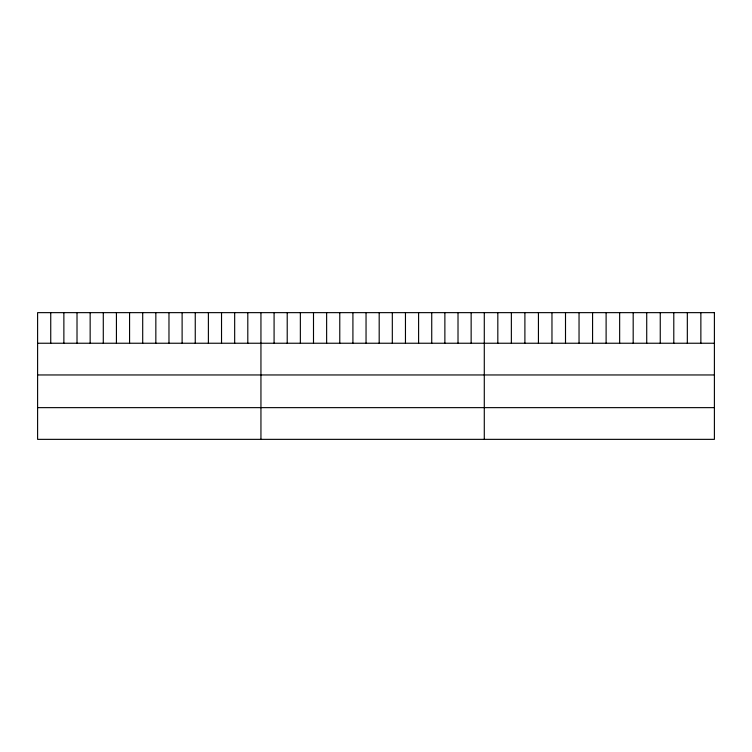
<?xml version="1.0" encoding="UTF-8"?>
<svg xmlns="http://www.w3.org/2000/svg" width="752" height="752" viewBox="0 0 752 752"><rect width="100%" height="100%" fill="white"/><g stroke="black" fill="none" stroke-linecap="round" stroke-linejoin="round"><path stroke-width="1.13" d="M37.6 343.241L714.4 343.241M37.6 374.957L714.4 374.957M37.6 407.64L714.4 407.64M700.864 312.644L700.864 343.241M687.328 312.644L687.328 343.241M673.792 312.644L673.792 343.241M660.256 312.644L660.256 343.241M646.72 312.644L646.72 343.241M633.184 312.644L633.184 343.241M619.648 312.644L619.648 343.241M606.112 312.644L606.112 343.241M592.576 312.644L592.576 343.241M579.04 312.644L579.04 343.241M565.504 312.644L565.504 343.241M551.968 312.644L551.968 343.241M538.432 312.644L538.432 343.241M524.896 312.644L524.896 343.241M511.36 312.644L511.36 343.241M497.824 312.644L497.824 343.241M484.288 312.644L484.288 439.356M471.147 312.644L471.147 343.241M458.015 312.644L458.015 343.241M444.874 312.644L444.874 343.241M431.733 312.644L431.733 343.241M418.601 312.644L418.601 343.241M405.46 312.644L405.46 343.241M392.318 312.644L392.318 343.241M379.187 312.644L379.187 343.241M366.045 312.644L366.045 343.241M352.914 312.644L352.914 343.241M339.772 312.644L339.772 343.241M326.631 312.644L326.631 343.241M313.499 312.644L313.499 343.241M300.358 312.644L300.358 343.241M287.217 312.644L287.217 343.241M274.085 312.644L274.085 343.241M260.944 312.644L260.944 439.356M247.803 312.644L247.803 343.241M234.671 312.644L234.671 343.241M221.53 312.644L221.53 343.241M208.389 312.644L208.389 343.241M195.257 312.644L195.257 343.241M182.116 312.644L182.116 343.241M168.974 312.644L168.974 343.241M155.843 312.644L155.843 343.241M142.701 312.644L142.701 343.241M129.57 312.644L129.57 343.241M116.428 312.644L116.428 343.241M103.287 312.644L103.287 343.241M90.155 312.644L90.155 343.241M77.014 312.644L77.014 343.241M63.873 312.644L63.873 343.241M50.741 312.644L50.741 343.241M714.4 312.644L37.6 312.644L37.6 439.356L714.4 439.356L714.4 312.644"/></g></svg>
